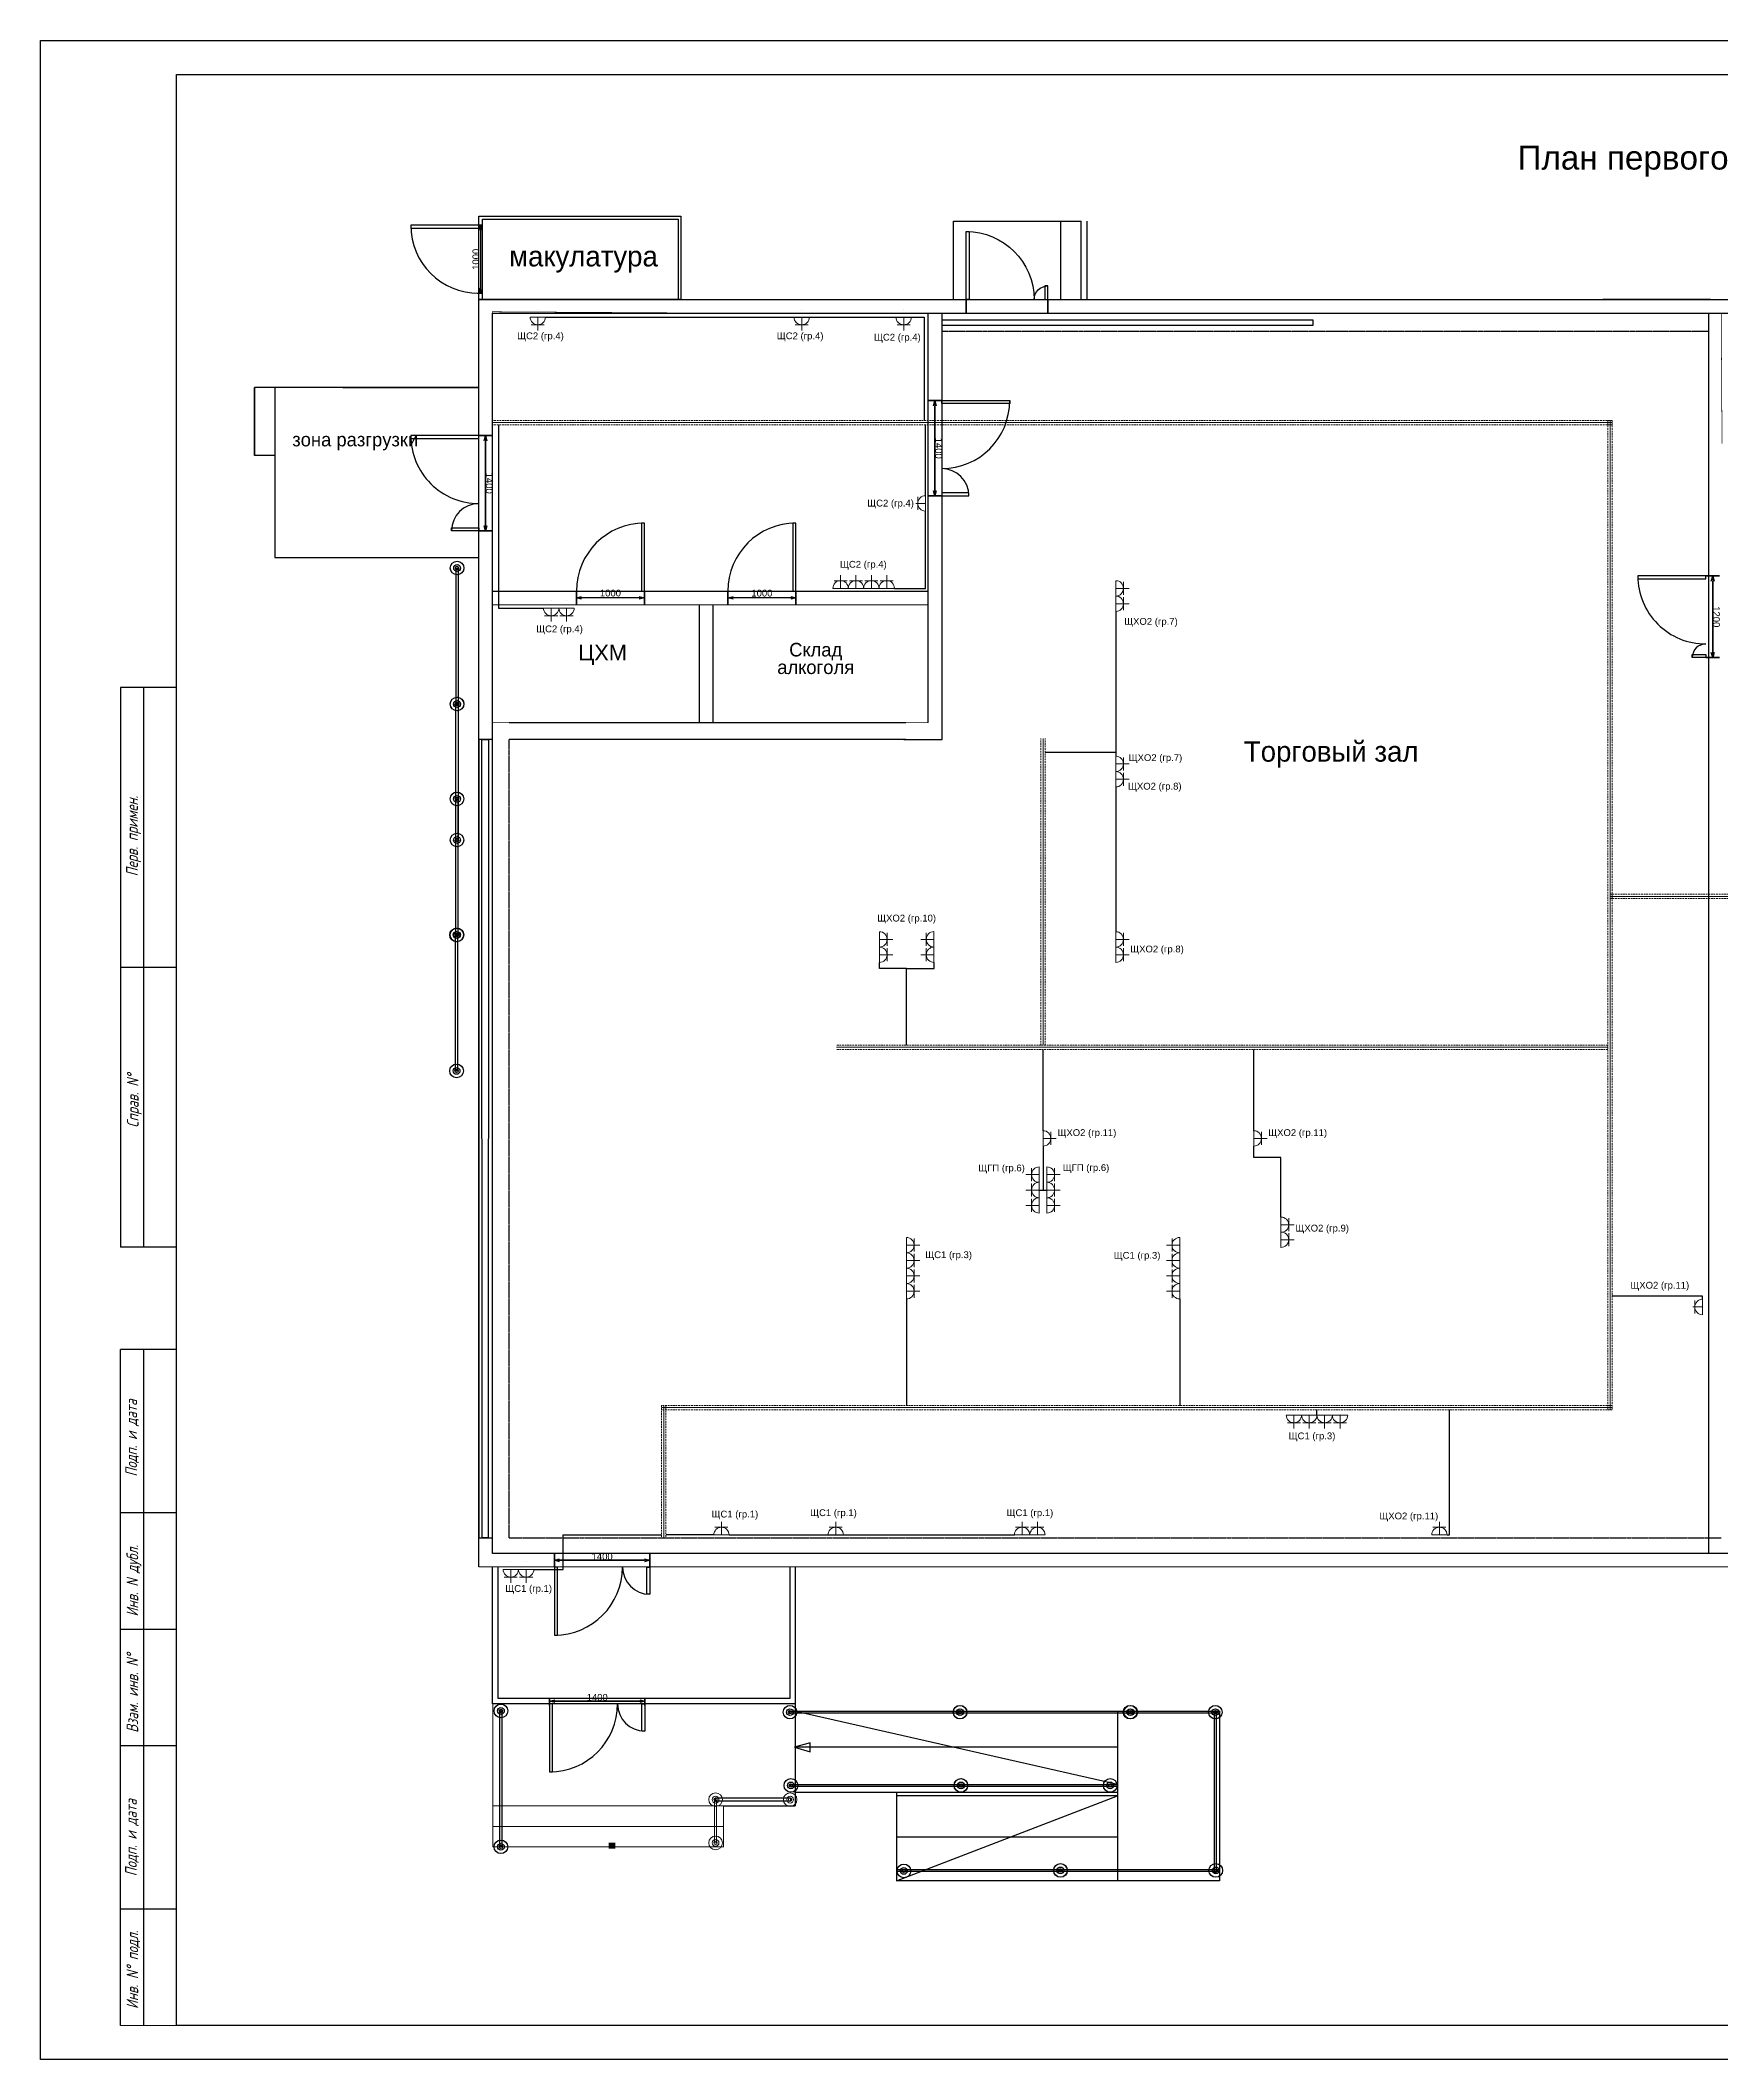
# Model space of a CAD drawing. Header units: millimetres. Extents: x -5700 to 80102, y -23640 to 6060.
# Drawn here: x -5700 to 19032, y -23640 to 6060 of the extents above; entities that cross this region are included whole.
import ezdxf
from ezdxf.enums import TextEntityAlignment as Align

# ---------------------------------------------------------------- set-up
doc = ezdxf.new("R2010")
doc.units = ezdxf.units.MM
for name, pattern in [('CENTER2', [7.14375, 4.7625, -0.79375, 0.79375, -0.79375]), ('невидимаяX2', [19.05, 12.7, -6.35]), ('штриховаяX2', [38.1, 25.4, -12.7])]:
    doc.linetypes.add(name, pattern=pattern)
for name, color, linetype in [('1 Этаж', 7, 'Continuous'), ('Dim', 7, 'Continuous'), ('ST', 7, 'Continuous'), ('Двери', 76, 'Continuous'), ('Наименов', 7, 'Continuous'), ('Прикасс', 210, 'Continuous')]:
    doc.layers.add(name, color=color, linetype=linetype)
for name, color, linetype, lineweight in [('_Стены-новые', 1, 'Continuous', 30), ('KF о-рудование', 10, 'Continuous', 20), ('Основная', 7, 'Continuous', 40), ('СЛ - текст', 7, 'Continuous', 13), ('Стены', 7, 'Continuous', 35), ('текст', 250, 'Continuous', 20)]:
    doc.layers.add(name, color=color, linetype=linetype, lineweight=lineweight)
doc.layers.add('S01_Вспом', color=41, linetype='Continuous', plot=False)
doc.styles.get("Standard").update_dxf_attribs({"font": 'arial.ttf'})
doc.styles.add('стиль1', font='romans.shx', dxfattribs={"width": 0.75, "oblique": 15, "height": 3.5})
doc.dimstyles.get("Standard").update_dxf_attribs({"dimtxt": 0.18, "dimasz": 0.18, "dimexe": 0.18, "dimexo": 0.0625, "dimgap": 0.09, "dimtad": 0, "dimtih": 1, "dimtoh": 1, "dimdec": 4, "dimzin": 0, "dimdsep": 46, "dimtxsty": 'Standard', "dimcen": 0.09, "dimadec": 0, "dimazin": 0, "dimtfac": 1, "dimtdec": 4, "dimtofl": 0, "dimtmove": 0, "dimatfit": 3, "dimfxl": 1, "dimtolj": 1, "dimtzin": 0, "dimarcsym": 0})

# ---------------------------------------------------------------- blocks, each defined once
blk = doc.blocks.new('*U60')
at = {"layer": 'Прикасс', "color": 1}
blk.add_lwpolyline([(0, 0), (0, 15), (2000, 15), (2000, -15), (0, -15), (0, 0)], dxfattribs=at)
for centre, radius in [((0, 0), 100), ((0, 0), 50), ((0, 0), 25), ((2000, 0), 100), ((2000, 0), 50), ((2000, 0), 25)]:
    blk.add_circle(centre, radius, dxfattribs=at)
blk = doc.blocks.new('_OPEN30')
at = {"color": 0, "linetype": 'ByBlock'}
for p, q in [((-1, 0.27), (0, 0)), ((0, 0), (-1, -0.27)), ((0, 0), (-1, 0))]:
    blk.add_line(p, q, dxfattribs=at)
blk = doc.blocks.new('*D74')
at = {"layer": 'Defpoints', "color": 0, "transparency": 16777216}
for p in [(-1000, -87.5), (200, -25), (200, -87.5)]:
    blk.add_point(p, dxfattribs=at)
at = {"layer": 'Dim', "color": 0, "lineweight": -2, "transparency": 16777216}
for p, q in [((-1000, -87.5), (-1000, -25)), ((-925, -25), (125, -25)), ((200, -87.5), (200, -25))]:
    blk.add_line(p, q, dxfattribs=at)
at = {"layer": 'Dim', "color": 0, "lineweight": -2, "transparency": 16777216, "xscale": 75, "yscale": 75, "zscale": 75, "rotation": 180}
blk.add_blockref('_OPEN30', (-1000, -25), dxfattribs=at)
at = {"layer": 'Dim', "color": 0, "lineweight": -2, "transparency": 16777216, "xscale": 75, "yscale": 75, "zscale": 75}
blk.add_blockref('_OPEN30', (200, -25), dxfattribs=at)
at = {"layer": 'Dim', "color": 0, "transparency": 16777216, "insert": (-400, 30), "char_height": 100, "attachment_point": 5}
blk.add_mtext('\\A1;1200', dxfattribs=at)
blk = doc.blocks.new('*D76')
at = {"layer": 'Defpoints', "color": 0, "transparency": 16777216}
for p in [(-1000, -147), (400, -85), (400, -147)]:
    blk.add_point(p, dxfattribs=at)
at = {"layer": 'Dim', "color": 0, "lineweight": -2, "transparency": 16777216}
for p, q in [((-1000, -147), (-1000, -85)), ((-925, -85), (325, -85)), ((400, -147), (400, -85))]:
    blk.add_line(p, q, dxfattribs=at)
at = {"layer": 'Dim', "color": 0, "lineweight": -2, "transparency": 16777216, "xscale": 75, "yscale": 75, "zscale": 75, "rotation": 180}
blk.add_blockref('_OPEN30', (-1000, -85), dxfattribs=at)
at = {"layer": 'Dim', "color": 0, "lineweight": -2, "transparency": 16777216, "xscale": 75, "yscale": 75, "zscale": 75}
blk.add_blockref('_OPEN30', (400, -85), dxfattribs=at)
at = {"layer": 'Dim', "color": 0, "transparency": 16777216, "insert": (-300, -30), "char_height": 100, "attachment_point": 5}
blk.add_mtext('\\A1;1400', dxfattribs=at)
blk = doc.blocks.new('*D78')
at = {"layer": 'Defpoints', "color": 0, "transparency": 16777216}
for p in [(-1000, -87), (400, -25), (400, -87)]:
    blk.add_point(p, dxfattribs=at)
at = {"layer": 'Dim', "color": 0, "lineweight": -2, "transparency": 16777216}
for p, q in [((-1000, -87), (-1000, -25)), ((-925, -25), (325, -25)), ((400, -87), (400, -25))]:
    blk.add_line(p, q, dxfattribs=at)
at = {"layer": 'Dim', "color": 0, "lineweight": -2, "transparency": 16777216, "xscale": 75, "yscale": 75, "zscale": 75, "rotation": 180}
blk.add_blockref('_OPEN30', (-1000, -25), dxfattribs=at)
at = {"layer": 'Dim', "color": 0, "lineweight": -2, "transparency": 16777216, "xscale": 75, "yscale": 75, "zscale": 75}
blk.add_blockref('_OPEN30', (400, -25), dxfattribs=at)
at = {"layer": 'Dim', "color": 0, "transparency": 16777216, "insert": (-300, 30), "char_height": 100, "attachment_point": 5}
blk.add_mtext('\\A1;1400', dxfattribs=at)
blk = doc.blocks.new('*D80')
at = {"layer": 'Defpoints', "color": 0, "transparency": 16777216}
for p in [(-1000, 38), (400, 38), (400, -25)]:
    blk.add_point(p, dxfattribs=at)
at = {"layer": 'Dim', "color": 0, "lineweight": -2, "transparency": 16777216}
for p, q in [((-1000, 38), (-1000, -25)), ((400, 38), (400, -25)), ((-925, -25), (325, -25))]:
    blk.add_line(p, q, dxfattribs=at)
at = {"layer": 'Dim', "color": 0, "lineweight": -2, "transparency": 16777216, "xscale": 75, "yscale": 75, "zscale": 75, "rotation": 180}
blk.add_blockref('_OPEN30', (-1000, -25), dxfattribs=at)
at = {"layer": 'Dim', "color": 0, "lineweight": -2, "transparency": 16777216, "xscale": 75, "yscale": 75, "zscale": 75}
blk.add_blockref('_OPEN30', (400, -25), dxfattribs=at)
at = {"layer": 'Dim', "color": 0, "transparency": 16777216, "insert": (-300, 30), "char_height": 100, "attachment_point": 5}
blk.add_mtext('\\A1;1400', dxfattribs=at)
blk = doc.blocks.new('*D84')
at = {"layer": 'Defpoints', "color": 0, "transparency": 16777216}
for p in [(-1000, 22), (-1000, -28), (0, -28)]:
    blk.add_point(p, dxfattribs=at)
at = {"layer": 'Dim', "color": 0, "lineweight": -2, "transparency": 16777216}
for p, q in [((-1000, 22), (-1000, -28)), ((-75, -28), (-925, -28))]:
    blk.add_line(p, q, dxfattribs=at)
at = {"layer": 'Dim', "color": 0, "lineweight": -2, "transparency": 16777216, "xscale": 75, "yscale": 75, "zscale": 75, "rotation": 180}
blk.add_blockref('_OPEN30', (-1000, -28), dxfattribs=at)
at = {"layer": 'Dim', "color": 0, "lineweight": -2, "transparency": 16777216, "xscale": 75, "yscale": 75, "zscale": 75}
blk.add_blockref('_OPEN30', (0, -28), dxfattribs=at)
at = {"layer": 'Dim', "color": 0, "transparency": 16777216, "insert": (-500, 42), "char_height": 100, "attachment_point": 5}
blk.add_mtext('\\A1;1000', dxfattribs=at)
blk = doc.blocks.new('*D86')
at = {"layer": 'Defpoints', "color": 0, "transparency": 16777216}
for p in [(-1000, -51), (-1000, -101), (0, -101)]:
    blk.add_point(p, dxfattribs=at)
at = {"layer": 'Dim', "color": 0, "lineweight": -2, "transparency": 16777216}
for p, q in [((-1000, -51), (-1000, -101)), ((-75, -101), (-925, -101))]:
    blk.add_line(p, q, dxfattribs=at)
at = {"layer": 'Dim', "color": 0, "lineweight": -2, "transparency": 16777216, "xscale": 75, "yscale": 75, "zscale": 75, "rotation": 180}
blk.add_blockref('_OPEN30', (-1000, -101), dxfattribs=at)
at = {"layer": 'Dim', "color": 0, "lineweight": -2, "transparency": 16777216, "xscale": 75, "yscale": 75, "zscale": 75}
blk.add_blockref('_OPEN30', (0, -101), dxfattribs=at)
at = {"layer": 'Dim', "color": 0, "transparency": 16777216, "insert": (-500, -31), "char_height": 100, "attachment_point": 5}
blk.add_mtext('\\A1;1000', dxfattribs=at)
blk = doc.blocks.new('*D88')
at = {"layer": 'Defpoints', "color": 0, "transparency": 16777216}
for p in [(-1000, -50), (-1000, -100), (0, -100)]:
    blk.add_point(p, dxfattribs=at)
at = {"layer": 'Dim', "color": 0, "lineweight": -2, "transparency": 16777216}
for p, q in [((-1000, -50), (-1000, -100)), ((-75, -100), (-925, -100))]:
    blk.add_line(p, q, dxfattribs=at)
at = {"layer": 'Dim', "color": 0, "lineweight": -2, "transparency": 16777216, "xscale": 75, "yscale": 75, "zscale": 75, "rotation": 180}
blk.add_blockref('_OPEN30', (-1000, -100), dxfattribs=at)
at = {"layer": 'Dim', "color": 0, "lineweight": -2, "transparency": 16777216, "xscale": 75, "yscale": 75, "zscale": 75}
blk.add_blockref('_OPEN30', (0, -100), dxfattribs=at)
at = {"layer": 'Dim', "color": 0, "transparency": 16777216, "insert": (-500, -30), "char_height": 100, "attachment_point": 5}
blk.add_mtext('\\A1;1000', dxfattribs=at)
blk = doc.blocks.new('*D90')
at = {"layer": 'Defpoints', "color": 0, "transparency": 16777216}
for p in [(-1000, -87), (200, -25), (200, -87)]:
    blk.add_point(p, dxfattribs=at)
at = {"layer": 'Dim', "color": 0, "lineweight": -2, "transparency": 16777216}
for p, q in [((-1000, -87), (-1000, -25)), ((-925, -25), (125, -25)), ((200, -87), (200, -25))]:
    blk.add_line(p, q, dxfattribs=at)
at = {"layer": 'Dim', "color": 0, "lineweight": -2, "transparency": 16777216, "xscale": 75, "yscale": 75, "zscale": 75, "rotation": 180}
blk.add_blockref('_OPEN30', (-1000, -25), dxfattribs=at)
at = {"layer": 'Dim', "color": 0, "lineweight": -2, "transparency": 16777216, "xscale": 75, "yscale": 75, "zscale": 75}
blk.add_blockref('_OPEN30', (200, -25), dxfattribs=at)
at = {"layer": 'Dim', "color": 0, "transparency": 16777216, "insert": (-400, 30), "char_height": 100, "attachment_point": 5}
blk.add_mtext('\\A1;1200', dxfattribs=at)
blk = doc.blocks.new('*U44')
at = {"layer": 'Прикасс', "color": 1}
blk.add_lwpolyline([(0, 0), (0, 15), (2500, 15), (2500, -15), (0, -15), (0, 0)], dxfattribs=at)
for centre, radius in [((0, 0), 100), ((0, 0), 50), ((0, 0), 25), ((2500, 0), 100), ((2500, 0), 50), ((2500, 0), 25)]:
    blk.add_circle(centre, radius, dxfattribs=at)
blk = doc.blocks.new('*U182')
at = {"layer": 'СЛ - текст'}
blk.add_line((0, 0), (2087, 0), dxfattribs=at)
at = {"layer": 'Стены', "linetype": 'штриховаяX2', "lineweight": 15}
for p, q in [((0, 33), (2087, 33)), ((0, -31), (2087, -31))]:
    blk.add_line(p, q, dxfattribs=at)
blk = doc.blocks.new('*U185')
at = {"layer": 'СЛ - текст'}
blk.add_line((0, 0), (0, -14556), dxfattribs=at)
at = {"layer": 'Стены', "linetype": 'штриховаяX2', "lineweight": 15}
for p, q in [((33, 0), (33, -14556)), ((-31, 0), (-31, -14556))]:
    blk.add_line(p, q, dxfattribs=at)
blk = doc.blocks.new('*U187')
at = {"layer": 'СЛ - текст'}
blk.add_line((0, 0), (-11349, 0), dxfattribs=at)
at = {"layer": 'Стены', "linetype": 'штриховаяX2', "lineweight": 15}
for p, q in [((0, 31), (-11349, 31)), ((0, -33), (-11349, -33))]:
    blk.add_line(p, q, dxfattribs=at)
blk = doc.blocks.new('*U188')
at = {"layer": 'СЛ - текст'}
blk.add_line((0, 0), (-13984, 0), dxfattribs=at)
at = {"layer": 'Стены', "linetype": 'штриховаяX2', "lineweight": 15}
for p, q in [((0, 31), (-13984, 31)), ((0, -33), (-13984, -33))]:
    blk.add_line(p, q, dxfattribs=at)
blk = doc.blocks.new('*U189')
at = {"layer": 'СЛ - текст'}
blk.add_line((0, 0), (0, -1945), dxfattribs=at)
at = {"layer": 'Стены', "linetype": 'штриховаяX2', "lineweight": 15}
for p, q in [((33, 0), (33, -1945)), ((-31, 0), (-31, -1945))]:
    blk.add_line(p, q, dxfattribs=at)
blk = doc.blocks.new('*U190')
at = {"layer": 'СЛ - текст'}
blk.add_line((0, 0), (0, 4513), dxfattribs=at)
at = {"layer": 'Стены', "linetype": 'штриховаяX2', "lineweight": 15}
for p, q in [((-33, 0), (-33, 4513)), ((31, 0), (31, 4513))]:
    blk.add_line(p, q, dxfattribs=at)
blk = doc.blocks.new('*U177')
for p, q in [((0, 0), (-345.6, 0)), ((0, 345.6), (-293.76, 345.6)), ((0, 345.6), (0, 596.16)), ((0, 0), (0, 345.6)), ((0, 345.6), (293.76, 345.6)), ((0, 0), (345.6, 0)), ((0, -345.6), (0, -345.6))]:
    blk.add_line(p, q)
for start, end in [(90, 180), (0, 90)]:
    blk.add_arc((0, 0), 345.6, start, end)
blk = doc.blocks.new('*U178')
for p, q in [((0, 0), (0, 346)), ((0, 0), (346, 0)), ((0, 0), (0, -346)), ((230, 0), (439, 0)), ((346, 0), (346, 294)), ((346, 0), (346, -294)), ((0, -346), (0, -346))]:
    blk.add_line(p, q)
for start, end in [(0, 90), (270, 0)]:
    blk.add_arc((0, 0), 346, start, end)
blk = doc.blocks.new('*U179')
for p, q in [((0, 0), (-345.6, 0)), ((0, 0), (345.6, 0)), ((0, 0), (0, -345.6)), ((0, -345.6), (-293.76, -345.6)), ((0, -345.6), (293.76, -345.6)), ((0, -345.6), (0, -345.6)), ((0, -345.6), (0, -596.16))]:
    blk.add_line(p, q)
for start, end in [(180, 270), (270, 0)]:
    blk.add_arc((0, 0), 345.6, start, end)
blk = doc.blocks.new('*U191')
at = {"layer": 'СЛ - текст'}
blk.add_line((0, 0), (-16473, 0), dxfattribs=at)
at = {"layer": 'Стены', "linetype": 'штриховаяX2', "lineweight": 15}
for p, q in [((0, 31), (-16473, 31)), ((0, -33), (-16473, -33))]:
    blk.add_line(p, q, dxfattribs=at)
blk = doc.blocks.new('*U193')
for p, q in [((-345.6, 0), (-596.16, 0)), ((-345.6, 0), (-345.6, 293.76)), ((0, 0), (-345.6, 0)), ((-345.6, 0), (-345.6, -293.76)), ((0, 0), (0, 345.6)), ((0, 0), (0, -345.6)), ((0, -345.6), (0, -345.6))]:
    blk.add_line(p, q)
for start, end in [(90, 180), (180, 270)]:
    blk.add_arc((0, 0), 345.6, start, end)
blk = doc.blocks.new('*U73')
at = {"layer": 'Двери'}
for points in [[(-1000, -125), (-1000, -1125), (-956, -1125), (-956, -125)], [(200, -125), (200, -325), (156, -325), (156, -125)]]:
    blk.add_lwpolyline(points, close=True, dxfattribs=at)
for centre, radius, start, end in [((-1000, -125), 1000, 270, 0), ((200, -125), 200, 180, 270)]:
    blk.add_arc(centre, radius, start, end, dxfattribs=at)
at = {"layer": 'Стены'}
for p, q in [((-1000, -125), (-1000, 75)), ((200, -125), (200, 75))]:
    blk.add_line(p, q, dxfattribs=at)
at = {"layer": 'Dim'}
dim = blk.add_linear_dim(base=(200, -25), p1=(-1000, -87.5), p2=(200, -87.5), dimstyle='Standard', override={"dimscale": 1, "dimtxt": 100, "dimgap": 5, "dimarcsym": 2}, dxfattribs=at)
dim.commit()
dim.dimension.update_dxf_attribs({"geometry": '*D74', "text_midpoint": (-400, 30)})
blk = doc.blocks.new('*U75')
at = {"layer": 'Двери'}
for points in [[(-1000, -125), (-1000, -1125), (-956, -1125), (-956, -125)], [(400, -125), (400, -525), (356, -525), (356, -125)]]:
    blk.add_lwpolyline(points, close=True, dxfattribs=at)
for centre, radius, start, end in [((-1000, -125), 1000, 270, 0), ((400, -125), 400, 180, 270)]:
    blk.add_arc(centre, radius, start, end, dxfattribs=at)
at = {"layer": 'Стены'}
for p, q in [((-1000, -125), (-1000, -44.99273)), ((400, -125), (400, -44.99273))]:
    blk.add_line(p, q, dxfattribs=at)
at = {"layer": 'Dim'}
dim = blk.add_linear_dim(base=(400, -84.99636), p1=(-1000, -147.49636), p2=(400, -147.49636), dimstyle='Standard', override={"dimscale": 1, "dimtxt": 100, "dimgap": 5, "dimarcsym": 2}, dxfattribs=at)
dim.commit()
dim.dimension.update_dxf_attribs({"geometry": '*D76', "text_midpoint": (-300, -29.99636)})
blk = doc.blocks.new('*U77')
at = {"layer": 'Двери'}
for points in [[(-1000, -125), (-1000, -1125), (-956, -1125), (-956, -125)], [(400, -125), (400, -525), (356, -525), (356, -125)]]:
    blk.add_lwpolyline(points, close=True, dxfattribs=at)
for centre, radius, start, end in [((-1000, -125), 1000, 270, 0), ((400, -125), 400, 180, 270)]:
    blk.add_arc(centre, radius, start, end, dxfattribs=at)
at = {"layer": 'Стены'}
for p, q in [((-1000, -125), (-1000, 75.65022)), ((400, -125), (400, 75.65022))]:
    blk.add_line(p, q, dxfattribs=at)
at = {"layer": 'Dim'}
dim = blk.add_linear_dim(base=(400, -24.67489), p1=(-1000, -87.17489), p2=(400, -87.17489), dimstyle='Standard', override={"dimscale": 1, "dimtxt": 100, "dimgap": 5, "dimarcsym": 2}, dxfattribs=at)
dim.commit()
dim.dimension.update_dxf_attribs({"geometry": '*D78', "text_midpoint": (-300, 30.32511)})
blk = doc.blocks.new('*U79')
at = {"layer": 'Двери'}
for points in [[(-1000, 75.65022), (-1000, 1075.65022), (-956, 1075.65022), (-956, 75.65022)], [(400, 75.65022), (400, 475.65022), (356, 475.65022), (356, 75.65022)]]:
    blk.add_lwpolyline(points, close=True, dxfattribs=at)
for centre, radius, start, end in [((-1000, 75.65022), 1000, 0, 90), ((400, 75.65022), 400, 90, 180)]:
    blk.add_arc(centre, radius, start, end, dxfattribs=at)
at = {"layer": 'Стены'}
for p, q in [((-1000, 75.65022), (-1000, -125)), ((400, 75.65022), (400, -125))]:
    blk.add_line(p, q, dxfattribs=at)
at = {"layer": 'Dim'}
dim = blk.add_linear_dim(base=(400, -24.67489), p1=(-1000, 37.82511), p2=(400, 37.82511), dimstyle='Standard', override={"dimscale": 1, "dimtxt": 100, "dimgap": 5, "dimarcsym": 2}, dxfattribs=at)
dim.commit()
dim.dimension.update_dxf_attribs({"geometry": '*D80', "text_midpoint": (-300, 30.32511)})
blk = doc.blocks.new('*U83')
at = {"layer": 'Двери'}
blk.add_lwpolyline([(0, 0), (0, 1000), (-43.75, 1000), (-43.75, 0)], close=True, dxfattribs=at)
blk.add_arc((0, 0), 1000, 90, 180, dxfattribs=at)
at = {"layer": 'Стены'}
for p, q in [((0, 0), (0, -56.74809)), ((-1000, 0), (-1000, -56.74809))]:
    blk.add_line(p, q, dxfattribs=at)
at = {"layer": 'Dim'}
dim = blk.add_linear_dim(base=(-1000, -28.37404), p1=(0, -28.37404), p2=(-1000, 21.62596), angle=180, dimstyle='Standard', override={"dimscale": 1, "dimtxt": 100, "dimgap": 20, "dimarcsym": 2}, dxfattribs=at)
dim.commit()
dim.dimension.update_dxf_attribs({"geometry": '*D84', "text_midpoint": (-500, 41.62596)})
blk = doc.blocks.new('*U85')
at = {"layer": 'Двери'}
blk.add_lwpolyline([(0, 0), (0, 1000), (-43.75, 1000), (-43.75, 0)], close=True, dxfattribs=at)
blk.add_arc((0, 0), 1000, 90, 180, dxfattribs=at)
at = {"layer": 'Стены'}
for p, q in [((0, 0), (0, -201.77938)), ((-1000, 0), (-1000, -201.77938))]:
    blk.add_line(p, q, dxfattribs=at)
at = {"layer": 'Dim'}
dim = blk.add_linear_dim(base=(-1000, -100.88969), p1=(0, -100.88969), p2=(-1000, -50.88969), angle=180, dimstyle='Standard', override={"dimscale": 1, "dimtxt": 100, "dimgap": 20, "dimarcsym": 2}, dxfattribs=at)
dim.commit()
dim.dimension.update_dxf_attribs({"geometry": '*D86', "text_midpoint": (-500, -30.88969)})
blk = doc.blocks.new('*U87')
at = {"layer": 'Двери'}
blk.add_lwpolyline([(0, 0), (0, 1000), (-43.75, 1000), (-43.75, 0)], close=True, dxfattribs=at)
blk.add_arc((0, 0), 1000, 90, 180, dxfattribs=at)
at = {"layer": 'Стены'}
for p, q in [((0, 0), (0, -200.00013)), ((-1000, 0), (-1000, -200.00013))]:
    blk.add_line(p, q, dxfattribs=at)
at = {"layer": 'Dim'}
dim = blk.add_linear_dim(base=(-1000, -100.00006), p1=(0, -100.00006), p2=(-1000, -50.00006), angle=180, dimstyle='Standard', override={"dimscale": 1, "dimtxt": 100, "dimgap": 20, "dimarcsym": 2}, dxfattribs=at)
dim.commit()
dim.dimension.update_dxf_attribs({"geometry": '*D88', "text_midpoint": (-500, -30.00006)})
blk = doc.blocks.new('*U89')
at = {"layer": 'Двери'}
for points in [[(-1000, -125), (-1000, -1125), (-956, -1125), (-956, -125)], [(200, -125), (200, -325), (156, -325), (156, -125)]]:
    blk.add_lwpolyline(points, close=True, dxfattribs=at)
for centre, radius, start, end in [((-1000, -125), 1000, 270, 0), ((200, -125), 200, 180, 270)]:
    blk.add_arc(centre, radius, start, end, dxfattribs=at)
at = {"layer": 'Стены'}
for p, q in [((-1000, -125), (-1000, 75.65022)), ((200, -125), (200, 75.65022))]:
    blk.add_line(p, q, dxfattribs=at)
at = {"layer": 'Dim'}
dim = blk.add_linear_dim(base=(200, -24.67489), p1=(-1000, -87.17489), p2=(200, -87.17489), dimstyle='Standard', override={"dimscale": 1, "dimtxt": 100, "dimgap": 5, "dimarcsym": 2}, dxfattribs=at)
dim.commit()
dim.dimension.update_dxf_attribs({"geometry": '*D90', "text_midpoint": (-400, 30.32511)})

msp = doc.modelspace()

# ---------------------------------------------------------------- linework, layer by layer
at = {"color": 1}
for p, q in [((7730.98366, 2247.24914), (7730.98366, 3402.73477)), ((7730.98366, 3402.73477), (9612.51902, 3402.73477)), ((9312.51902, 2247.24914), (9312.51902, 3402.73477)), ((9612.51902, 2247.24914), (9612.51902, 3402.73477)), ((9694.29796, 3402.73477), (9694.29796, 2247.24914)), ((748.82727, -749.81992), (748.82727, 2250.18008)), ((-2551.17273, -44.49319), (-2551.17273, 955.50681)), ((-2551.17273, 955.50681), (-2551.17273, -44.49319)), ((-2251.17273, 955.19994), (-2551.17273, 955.19994)), ((748.82727, 955.50681), (-2251.17273, 955.50681)), ((-2251.17273, 955.50681), (-2251.17273, -1544.49319)), ((748.82727, 955.50681), (-2251.17273, 955.19994)), ((-2251.17273, 955.50681), (-2251.17273, -44.49319)), ((-1251.60325, 955.50681), (748.39675, 955.50681)), ((-2251.17273, -44.49319), (-2551.17273, -44.49319)), ((-2251.17273, -1544.49319), (748.82727, -1544.49319)), ((7029.02365, -3975.6456), (1194.6963, -3975.50904)), ((7029.02365, -4220.70805), (1194.69348, -4220.70805)), ((7000, -4220.70805), (7276.83421, -4221.11395)), ((7276.83421, -4221.11395), (7563.70588, -4221.11395)), ((5404.65474, -18407.84372), (5404.65474, -19909.49961)), ((10143.19887, -19711.29954), (5393.87309, -19711.33462)), ((6893.87168, -21011.59805), (10143.2022, -19761.41773)), ((10143.20219, -19761.30376), (6893.87309, -19761.33462)), ((4351.40267, -19909.49961), (5404.65474, -19909.49961)), ((5404.65474, -19909.49961), (5377.55852, -19909.49961)), ((5404.65474, -19909.49961), (5404.65474, -19909.49961)), ((6893.87309, -20361.39084), (10143.24208, -20361.17481)), ((11643.28199, -21011.73101), (6893.87309, -21011.59805))]:
    msp.add_line(p, q, dxfattribs=at)
for p, q in [((18867.30702, 2247.64879), (17285.77166, 2247.64879)), ((1730, 1990), (7300, 1990)), ((7300, 1990), (7300, 470.91672)), ((1040, 406.7866), (1039.64415, -2290)), ((7320, -636.91933), (7320, 406.7866)), ((7320, -2000), (7320, -863.08067)), ((6863.08067, -2000), (7320, -2000)), ((1039.64415, -2290), (1700.75798, -2290)), ((10120, -2339.24202), (10120, -4468.45966)), ((9080.91672, -4410), (10120, -4410)), ((10120, -4920.78236), (10120, -7050)), ((6642.96399, -7590), (6642.96399, -7502.3227)), ((7040, -7590), (6642.96399, -7590)), ((7040, -8719.08328), (7040, -7590)), ((7040, -7590), (7445.67767, -7590)), ((7445.67767, -7590), (7445.67767, -7501.74635)), ((9050, -9976.86506), (9050, -8783.2134)), ((12150, -9976.86506), (12150, -8783.2134)), ((9050, -10203.02641), (9050, -10849.24202)), ((12150, -10370), (12150, -10203.02641)), ((12550, -10370), (12150, -10370)), ((12550, -11246.91933), (12550, -10370)), ((8993.45966, -10849.24202), (9106.54034, -10849.24202)), ((7040, -12451.56472), (7040, -14019.08328)), ((11060, -12451.56472), (11060, -14019.08328)), ((18750, -12410), (17423.2134, -12410)), ((18750, -12456.91933), (18750, -12410)), ((13079.24202, -14160), (13079.24202, -14083.2134)), ((15030, -15923.46259), (15030, -14083.2134)), ((1990, -16430), (1990, -15923.46259)), ((1990, -15923.46259), (3439.08328, -15923.46259)), ((4205.37175, -15923.46259), (3503.2134, -15923.46259)), ((4431.5331, -15923.46259), (8627.86282, -15923.46259)), ((14993.08067, -15923.46259), (15030, -15923.46259)), ((1559.24202, -16430), (1990, -16430))]:
    msp.add_line(p, q)
at = {"color": 6, "linetype": 'CENTER2'}
for p, q in [((7563.70588, 1782.02385), (18837.33264, 1782.02385)), ((1194.6963, -15964.45433), (1194.6963, -4223.32414)), ((1194.6963, -15964.45433), (19026.22991, -15964.45433))]:
    msp.add_line(p, q, dxfattribs=at)
at = {"color": 3}
for p, q in [((952.10813, -18407.84372), (952.11228, -16390.58636)), ((1032.10829, -18327.83489), (1032.11228, -16390.60309)), ((5324.65871, -16391.50057), (5324.65474, -18327.84372)), ((5405.07632, -16391.51739), (5404.65474, -18407.84372)), ((5404.65474, -18407.84372), (952.10813, -18407.84372)), ((5324.65474, -18327.84372), (1032.10829, -18327.83489))]:
    msp.add_line(p, q, dxfattribs=at)
at = {"color": 0, "linetype": 'ByBlock', "lineweight": 25}
for points in [[(-5700, 6060), (36300, 6060), (36300, -23640), (-5700, -23640)], [(-3700, 5560), (35800, 5560), (35800, -23140), (-3700, -23140)]]:
    msp.add_lwpolyline(points, close=True, dxfattribs=at)
at = {"color": 1}
for points in [[(3722.01326, 2250.18008), (748.83414, 2250.18008), (748.83414, 3476.14092), (3722.01326, 3476.14092)], [(3681.2239, 2250.18008), (805.58223, 2250.18008), (805.58223, 3430.89792), (3681.2239, 3430.89792)], [(11600.46054, -18529.15927), (11569.30277, -18529.15927), (11569.30277, -20884.34668), (11600.46054, -20884.34668)], [(4230.08491, -19791.20806), (5335.70808, -19791.20806), (5335.70808, -19840.34439), (4230.08491, -19840.34439)]]:
    msp.add_lwpolyline(points, close=True, dxfattribs=at)
at = {"color": 5}
msp.add_lwpolyline([(7563.70588, 1950.79918), (13016.83398, 1950.79918), (13016.83398, 1864.32244), (7563.70588, 1864.32244)], dxfattribs=at)
msp.add_lwpolyline([(948.83414, -4221.11395), (748.83414, -4221.11395), (748.83414, -15966.12841), (948.83414, -15966.12841)], close=True)
msp.add_lwpolyline([(792.91132, -4221.11395), (891.05445, -4221.11395), (889.56365, -15965.70904), (797.65933, -15965.70904)], close=True, dxfattribs=at)
at = {"layer": '1 Этаж'}
for p, q in [((748.83414, -16390.54386), (748.83414, 2247.64879)), ((748.99486, 2247.64879), (22549.96612, 2247.64879)), ((948.83414, -16195.11393), (948.83414, 2047.88611)), ((948.83414, 2047.88611), (22349.83321, 2047.88611)), ((22349.83321, -16195.11393), (948.83414, -16195.11393)), ((948.83414, -16195.11393), (948.83414, -16195.11393)), ((22549.83321, -16395.10201), (748.83414, -16390.54386))]:
    msp.add_line(p, q, dxfattribs=at)
at = {"layer": '_Стены-новые', "color": 1, "lineweight": 5}
for p, q in [((954.51019, -20209.49961), (954.51019, -19909.49961)), ((954.51019, -19909.49961), (4351.40267, -19909.49961)), ((4351.40267, -20209.49961), (954.51019, -20209.49961))]:
    msp.add_line(p, q, dxfattribs=at)
msp.add_lwpolyline([(2707.68491, -20535.48765, 100, 100, 0), (2707.68491, -20448.07645, 0, 0, 0), (2707.68491, -20209.49961, 0, 0, 0), (2707.68491, -20209.49961, 0, 0, 0), (2707.68491, -20209.49961, 150, 0, 0), (2707.68491, -19909.49961, 0, 0, 0)], format="xyseb", dxfattribs=at)
msp.add_lwpolyline([(4351.40267, -20509.49961), (954.51019, -20509.49961), (954.51019, -20209.49961), (4351.40267, -20209.49961)], dxfattribs=at)
at = {"layer": 'KF о-рудование', "color": 1, "lineweight": 18}
msp.add_lwpolyline([(4217.69788, -20452.24067), (4247.69788, -20452.24067), (4247.69788, -19825.0872), (4217.69788, -19825.0872), (4217.69788, -20452.24067), (4217.69788, -20452.24067)], dxfattribs=at)
for centre, radius in [((4232.79187, -19816.06107), 100), ((4232.79187, -19816.06107), 50), ((4232.79187, -19816.06107), 25), ((5329.76497, -19816.06107), 100), ((5329.76497, -19816.06107), 50), ((5329.76497, -19816.06107), 25), ((4232.69788, -20452.24067), 100), ((4232.69788, -20452.24067), 50), ((4232.69788, -20452.24067), 25)]:
    msp.add_circle(centre, radius, dxfattribs=at)
at = {"layer": 'S01_Вспом', "const_width": 10}
for points in [[(950.44287, -157.54193), (948.33748, 2068.1053), (4292.32482, 2047.88611), (7352.86667, 2047.88611), (7358.76188, -3975.11366), (948.83414, -3975.11366), (950.44302, -157.17321)], [(19025.8338, 2047.88611), (22350.44292, 2047.88611)], [(19038.15661, 127.27896), (19025.8338, 2047.88611)]]:
    msp.add_lwpolyline(points, dxfattribs=at)
at = {"layer": 'ST', "color": 1}
for p, q in [((7358.76188, -3975.11366), (7358.76188, 2047.88611)), ((7563.70588, -4221.11395), (7563.70588, 2047.88611)), ((18838.15661, 2048.12648), (18838.15661, -16187.48506)), ((949.64996, -2039.14879), (7359.39517, -2040.00611)), ((949.56568, -2239.1485), (7358.76188, -2240.00666)), ((3993.04691, -2239.5796), (3993.22676, -3969.38313)), ((4193.62749, -2239.60726), (4192.89992, -3966.15726)), ((10143.19095, -19592.19712), (5393.88236, -18512.83108)), ((10143.11909, -18511.33462), (10143.28057, -21011.68902)), ((11643.11909, -18511.33462), (11643.28199, -21011.73101)), ((5626.40362, -18979.54929), (5393.88236, -19043.63999)), ((5626.40362, -19111.74484), (5626.40362, -18979.54929)), ((7306.22318, -19043.63999), (5393.88236, -19043.63999)), ((5393.88236, -19043.63999), (5626.40362, -19111.74484)), ((10143.15447, -19043.45138), (7306.22318, -19043.63999)), ((7301.36967, -19622.19712), (5393.88236, -19622.19712)), ((6893.87309, -19711.33462), (6893.87168, -21011.59805))]:
    msp.add_line(p, q, dxfattribs=at)
at = {"layer": 'Основная', "color": 0, "lineweight": -2}
for p, q in [((-4522.83365, -3460.56181), (-4522.83365, -11688.89833)), ((-3700, -3460.56181), (-4522.83365, -3460.56181)), ((-4179.9863, -11688.89833), (-4179.9863, -3460.56181)), ((-3700, -7574.73007), (-4522.83365, -7574.73007)), ((-3700, -11688.89833), (-4522.83365, -11688.89833)), ((-4522.83365, -23140), (-4522.83365, -13197.4267)), ((-3700, -13197.4267), (-4522.83365, -13197.4267)), ((-4179.9863, -23140), (-4179.9863, -13197.4267)), ((-3700, -15597.35818), (-4522.83365, -15597.35818)), ((-3700, -17311.59496), (-4522.83365, -17311.59496)), ((-3700, -19025.83174), (-4522.83365, -19025.83174)), ((-3700, -23140), (-3700, -20397.22116)), ((-3700, -21425.76322), (-4522.83365, -21425.76322))]:
    msp.add_line(p, q, dxfattribs=at)
at = {"layer": 'Прикасс', "color": 1}
for points in [[(10338.22882, -18529.80484), (10338.22882, -18514.80484), (11643.11932, -18514.80484)], [(11643.12132, -18544.80484), (10338.22882, -18544.80484), (10338.22882, -18529.80484)], [(7843.08417, -19607.19712), (7843.08417, -19592.19712), (10143.19095, -19592.19712)], [(10143.19295, -19622.19712), (7843.08417, -19622.19712), (7843.08417, -19607.19712)], [(6898.58986, -20857.30491), (6898.58986, -20842.30491), (9304.70965, -20842.30491), (9304.70965, -20872.30491), (6902.10746, -20872.30491), (6898.58986, -20857.30491)], [(9307.49189, -20857.30491), (9307.49189, -20842.30491), (11643.27406, -20842.30491)], [(11643.27606, -20872.30491), (9307.49189, -20872.30491), (9307.49189, -20857.30491)]]:
    msp.add_lwpolyline(points, dxfattribs=at)
for centre, radius in [((10338.22882, -18529.71085), 100), ((10338.22882, -18529.71085), 50), ((10338.22882, -18529.71085), 25), ((11584.25767, -18529.71085), 100), ((11584.25767, -18529.71085), 50), ((11584.25767, -18529.71085), 25), ((7843.08417, -19607.10313), 100), ((7843.08417, -19607.10313), 50), ((7843.08417, -19607.10313), 25), ((10038.35078, -19607.10313), 100), ((10038.35078, -19607.10313), 50), ((10038.35078, -19607.10313), 25), ((7002.88019, -20864.24013), 100), ((9304.70965, -20857.21091), 100), ((9307.49189, -20857.21091), 100), ((11590.55929, -20857.21091), 100), ((7002.88019, -20864.24013), 50), ((7002.88019, -20864.24013), 25), ((9304.70965, -20857.21091), 50), ((9307.49189, -20857.21091), 50), ((9304.70965, -20857.21091), 25), ((9307.49189, -20857.21091), 25), ((11590.55929, -20857.21091), 50), ((11590.55929, -20857.21091), 25)]:
    msp.add_circle(centre, radius, dxfattribs=at)
at = {"layer": 'СЛ - текст'}
msp.add_line((-3700, -23140), (-4522.83365, -23140), dxfattribs=at)
at = {"layer": 'Стены', "color": 1, "lineweight": 5}
for p, q in [((954.51019, -19909.49961), (954.51019, -18409.49961)), ((4351.40267, -19909.49961), (954.51019, -19909.49961)), ((4351.40267, -19909.49961), (4351.40267, -20513.69066))]:
    msp.add_line(p, q, dxfattribs=at)

# ---------------------------------------------------------------- block references
for name, p, rotation in [('*U83', (748.83414, 3339.78748), 90), ('*U85', (5414.0586, -2039.7575), 359.9924395742124)]:
    msp.add_blockref(name, p, dxfattribs=dict(rotation=rotation))
at = {"linetype": 'невидимаяX2'}
for name, p in [('*U191', (17423.2134, 440)), ('*U185', (17390, 470.91672)), ('*U190', (9050, -8719.08328)), ('*U182', (17390, -6530)), ('*U187', (17359.08328, -8750)), ('*U188', (17423.2134, -14050)), ('*U189', (3470, -14019.08328))]:
    msp.add_blockref(name, p, dxfattribs=at)
for name, p in [('*U87', (3185.32681, -2039.44627)), ('*U44', (5327.25238, -18529.80484)), ('*U44', (7830.03463, -18529.80484)), ('*U44', (5340.30193, -19607.19712))]:
    msp.add_blockref(name, p)
at = {"lineweight": 5, "rotation": 270}
for p in [(430.33237, -1700.73006), (428.79488, -3701.34602), (428.34113, -5097.13169), (422.44952, -7097.60157), (1074.6833, -18510.64428)]:
    msp.add_blockref('*U60', p, dxfattribs=at)
at = {"layer": 'СЛ - текст', "yscale": 0.3272010263174792, "zscale": 0.3272010263174792}
for name, p, xscale, rotation in [('*U177', (1616.91933, 1990), 0.3272010263174792, 180), ('*U177', (5500, 1990), 0.3272010263174792, 180), ('*U177', (7000, 1990), 0.3272010263174792, 180), ('*U178', (7320, -750), 0.3272010263174792, 180), ('*U179', (6071.51595, -2000), 0.3272010263174792, 180), ('*U179', (6297.6773, -2000), 0.3272010263174792, 180), ('*U179', (6523.83865, -2000), 0.3272010263174792, 180), ('*U179', (6750, -2000), 0.3272010263174792, 180), ('*U193', (10120, -2000), 0.3272010263174792, 180), ('*U177', (1813.83865, -2290), 0.3272010263174792, 180), ('*U177', (2040, -2290), 0.3272010263174792, 180), ('*U193', (10120, -2226.16135), 0.3272010263174792, 180), ('*U193', (10120, -4581.54034), 0.3272010263174792, 180), ('*U193', (10120, -4807.70169), 0.3272010263174792, 180), ('*U193', (6642.96399, -7163.08067), 0.3272010263174792, 180), ('*U193', (7445.06396, -7162.50493), -0.3272010263174792, 180.0822532551794), ('*U193', (10120, -7163.08067), 0.3272010263174792, 180), ('*U193', (6642.96399, -7389.24202), 0.3272010263174792, 180), ('*U193', (7445.38864, -7388.66605), -0.3272010263174792, 180.0822532551794), ('*U193', (10120, -7389.24202), 0.3272010263174792, 180), ('*U193', (9050, -10089.94573), 0.3272010263174792, 180), ('*U193', (12150, -10089.94573), 0.3272010263174792, 180), ('*U193', (8993.45966, -10623.08067), -0.3272010263174792, 180), ('*U193', (9106.54034, -10623.08067), 0.3272010263174792, 180), ('*U193', (8993.45966, -10849.24202), -0.3272010263174792, 180), ('*U193', (8993.45966, -11075.40337), -0.3272010263174792, 180), ('*U193', (9106.54034, -10849.24202), 0.3272010263174792, 180), ('*U193', (9106.54034, -11075.40337), 0.3272010263174792, 180), ('*U193', (12550, -11360), 0.3272010263174792, 180), ('*U193', (7040, -11660), 0.3272010263174792, 180), ('*U193', (11060, -11660), -0.3272010263174792, 180), ('*U193', (12550, -11580), 0.3272010263174792, 180), ('*U193', (7040, -11886.16135), 0.3272010263174792, 180), ('*U193', (11060, -11886.16135), -0.3272010263174792, 180), ('*U193', (7040, -12112.3227), 0.3272010263174792, 180), ('*U193', (11060, -12112.3227), -0.3272010263174792, 180), ('*U193', (7040, -12338.48405), 0.3272010263174792, 180), ('*U193', (11060, -12338.48405), -0.3272010263174792, 180), ('*U178', (18750, -12570), 0.3272010263174792, 180), ('*U177', (12740, -14160), 0.3272010263174792, 180), ('*U177', (12966.16135, -14160), 0.3272010263174792, 180), ('*U177', (13192.3227, -14160), 0.3272010263174792, 180), ('*U177', (13418.48405, -14160), 0.3272010263174792, 180), ('*U179', (4318.45243, -15923.46259), -0.3272010263174792, 180), ('*U179', (6000, -15923.46259), 0.3272010263174792, 180), ('*U179', (8740.9435, -15923.46259), 0.3272010263174792, 180), ('*U179', (8967.10485, -15923.46259), -0.3272010263174792, 180), ('*U179', (14880, -15923.46259), 0.3272010263174792, 180), ('*U177', (1220, -16430), 0.3272010263174792, 180), ('*U177', (1446.16135, -16430), 0.3272010263174792, 180)]:
    msp.add_blockref(name, p, dxfattribs=dict(at, xscale=xscale, rotation=rotation))
at = {"layer": 'Стены', "xscale": -1, "rotation": 180}
msp.add_blockref('*U73', (8919.06244, 2122.88611), dxfattribs=at)
at = {"layer": 'Стены', "rotation": 270}
for name, p in [('*U79', (7483.75501, -238.79416)), ('*U77', (873.83414, -753.0922)), ('*U89', (18925.3315, -2818.04696))]:
    msp.add_blockref(name, p, dxfattribs=at)
at = {"layer": 'Стены'}
for name, p in [('*U77', (2863.78682, -16270.76414)), ('*U75', (2791.01605, -18282.84372))]:
    msp.add_blockref(name, p, dxfattribs=at)

# ---------------------------------------------------------------- texts
at = {"width": 0.96875}
for s, p in [('макулатура', (2288.84413, 2735.05427)), ('Торговый зал', (13288.17947, -4548.72813))]:
    msp.add_text(s, height=300, dxfattribs=at).set_placement(p, align=Align.CENTER)
at = {"attachment_point": 1}
for s, width, heights, insert, char_height in [('План первого этажа', 6046.9518385, [457.9706], (16030, 4510), 350), ('ЩC2 (гр.4)', 805.1196534, [0], (1313.60169, 1764.01764), 100), ('ЩC2 (гр.4)', 805.1196534, [0], (5133.60165, 1764.01767), 100), ('ЩC2 (гр.4)', 805.1196534, [0], (6563.60165, 1744.01767), 100), ('ЩC2 (гр.4)', 805.1196534, [0], (6463.60165, -695.98233), 100), ('ЩC2 (гр.4)', 805.1196534, [0], (6063.60165, -1595.98233), 100), ('ЩC2 (гр.4)', 805.1196534, [0], (1593.60165, -2545.98233), 100), ('ЩХО2 (гр.7)', 805.1196534, [0], (10243.60158, -2435.98235), 100), ('ЩХО2 (гр.7)', 805.1196534, [0], (10310, -4440), 100), ('ЩХО2 (гр.8)', 805.1196534, [0], (10300, -4860), 100), ('ЩХО2 (гр.10)', 923.6201669, [0], (6610, -6800), 100), ('ЩХО2 (гр.8)', 805.1196534, [0], (10332.70263, -7254.44922), 100), ('ЩХО2 (гр.11)', 1126.442841, [0], (9262.70263, -9955.15293), 100), ('ЩХО2 (гр.11)', 1062.1781533, [0], (12362.70263, -9955.15293), 100), ('ЩГП (гр.6)', 805.1196534, [0], (8097.89901, -10475.14173), 100), ('ЩГП (гр.6)', 805.1196534, [0], (9340, -10470), 100), ('ЩХО2 (гр.9)', 805.1196534, [0], (12762.70263, -11360), 100), ('ЩC1 (гр.3)', 805.1196534, [0], (7317.89902, -11751.30313), 100), ('ЩC1 (гр.3)', 805.1196534, [0], (10090, -11760), 100), ('ЩХО2 (гр.11)', 912.2272572, [0], (17690, -12200), 100), ('ЩC1 (гр.3)', 805.1196534, [0], (12663.60159, -14415.98234), 100), ('ЩC1 (гр.1)', 805.1196534, [0], (4173.60159, -15565.98234), 100), ('ЩC1 (гр.1)', 805.1196534, [0], (5623.60169, -15545.98236), 100), ('ЩC1 (гр.1)', 805.1196534, [0], (8513.60169, -15545.98236), 100), ('ЩХО2 (гр.11)', 987.2027053, [0], (13997.63846, -15593.60562), 100), ('ЩC1 (гр.1)', 805.1196534, [0], (1140, -16660), 100)]:
    msp.add_mtext_dynamic_manual_height_columns(s, width=width, gutter_width=12.5, heights=heights, dxfattribs=dict(at, insert=insert, char_height=char_height))
at = {"color": 1, "insert": (2210, -2830), "char_height": 230, "attachment_point": 1}
msp.add_mtext('{\\C256;ЦХМ}', dxfattribs=at)
at = {"layer": 'Наименов', "width": 0.96875}
for s, p in [('зона разгрузки', (-1068.36053, 88.76291)), ('Склад', (5705.58876, -3001.73631)), ('алкоголя', (5705.58876, -3260))]:
    msp.add_text(s, height=200, dxfattribs=at).set_placement(p, align=Align.CENTER)
at = {"layer": 'текст', "color": 0, "lineweight": -2, "style": 'стиль1', "oblique": 15, "width": 0.75}
for s, p in [('Перв. примен.', (-4265.49851, -6236.76792)), ('Справ. N%%d', (-4254.86539, -9931.63951)), ('Подп. и дата', (-4277.78276, -15064.54702)), ('Инв. N дубл.', (-4261.00838, -17123.33808)), ('Взам. инв. N%%d', (-4261.00838, -18832.58753)), ('Подп. и дата', (-4281.22647, -20943.46973)), ('Инв. N%%d подл.', (-4261.00838, -22895.38287))]:
    msp.add_text(s, height=171.4236776, rotation=90, dxfattribs=at).set_placement(p)

doc.saveas('drawing.dxf')
